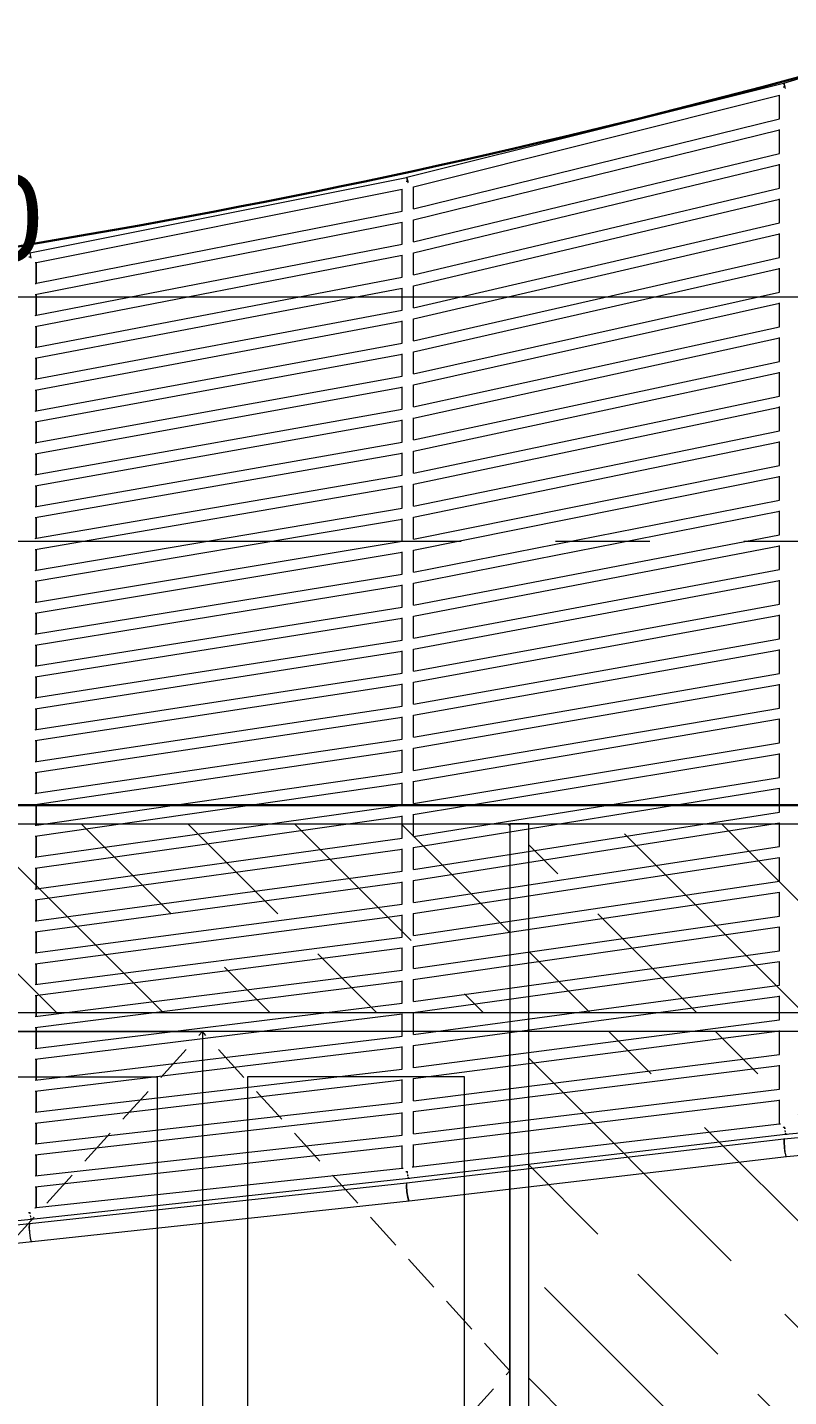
# Model space of a CAD drawing. Header units: millimetres. Extents: x 886808 to 1650903, y -1008069 to 230892.
# Drawn here: x 1028513 to 1030531, y -349778 to -346149 of the extents above; entities that cross this region are included whole.
import ezdxf

# ---------------------------------------------------------------- set-up
doc = ezdxf.new("R2010")
doc.units = ezdxf.units.MM
for name, pattern in [('ACAD_ISO07W100', [3, 0, -3]), ('CENTER', [2, 1.25, -0.25, 0.25, -0.25]), ('DASHED', [0.75, 0.5, -0.25])]:
    doc.linetypes.add(name, pattern=pattern)
doc.layers.get('0').update_dxf_attribs({"lineweight": 0})
for name, color, linetype, lineweight in [('03- Net Cua- 153', 153, 'Continuous', 9), ('06- Dim- 250', 250, 'Continuous', 0), ('8l NET TO', 8, 'Continuous', 9), ('A-Wall', 113, 'Continuous', 30), ('A_Dim', 8, 'Continuous', 5)]:
    doc.layers.add(name, color=color, linetype=linetype, lineweight=lineweight)
doc.styles.add('ISO2', font='')
doc.styles.add('TIÊU ĐỀ', font='arial.ttf', dxfattribs={"height": 230})
doc.styles.get('ISO2').set_extended_font_data('.VnAvantH')
doc.dimstyles.new('1-100', dxfattribs={"dimtxt": 230, "dimasz": 150, "dimexe": 150, "dimexo": 300, "dimgap": 90, "dimtad": 1, "dimdec": 0, "dimrnd": 5, "dimzin": 0, "dimtxsty": 'TIÊU ĐỀ', "dimblk": 'ARCHTICK', "dimcen": 100, "dimdle": 120, "dimclrd": 256, "dimclre": 256, "dimclrt": 2, "dimadec": 0, "dimazin": 0, "dimtfac": 1, "dimtdec": 0, "dimtix": 1, "dimtmove": 1, "dimatfit": 3, "dimldrblk": 'OPEN30', "dimfxl": 900, "dimtolj": 1, "dimtzin": 0, "dimlwd": 13, "dimlwe": 13, "dimarcsym": 1})
doc.dimstyles.new('Copy of 1-100-Ll', dxfattribs={"dimtxt": 700, "dimasz": 150, "dimexe": 150, "dimexo": 300, "dimgap": 90, "dimtad": 1, "dimdec": 0, "dimrnd": 5, "dimzin": 0, "dimtxsty": 'ISO2', "dimblk": 'ARCHTICK', "dimcen": 100, "dimdle": 120, "dimclrd": 256, "dimclre": 256, "dimclrt": 2, "dimadec": 0, "dimazin": 0, "dimtfac": 1, "dimtdec": 0, "dimtix": 1, "dimtmove": 1, "dimatfit": 3, "dimldrblk": 'OPEN30', "dimfxl": 900, "dimtolj": 1, "dimtzin": 0, "dimlwd": 13, "dimlwe": 13, "dimarcsym": 1})

# ---------------------------------------------------------------- blocks, each defined once
blk = doc.blocks.new('_ArchTick')
at = {"color": 0, "linetype": 'ByBlock', "const_width": 0.15}
blk.add_lwpolyline([(-0.5, -0.5), (0.5, 0.5)], dxfattribs=at)
blk = doc.blocks.new('*D690')
at = {"layer": 'A_Dim', "lineweight": 13, "transparency": 16777216}
for p, q in [((1025371.8, -347510.1), (1025371.8, -346713.3)), ((1031021.8, -347703.4), (1031021.8, -346713.3)), ((1025251.8, -346863.3), (1031141.8, -346863.3))]:
    blk.add_line(p, q, dxfattribs=at)
at = {"layer": 'Defpoints', "color": 0, "transparency": 16777216}
for p in [(1031021.8, -346863.3), (1025371.8, -347810.1), (1031021.8, -348003.4)]:
    blk.add_point(p, dxfattribs=at)
at = {"layer": 'A_Dim', "lineweight": 13, "transparency": 16777216, "xscale": 150, "yscale": 150, "zscale": 150, "rotation": 180}
blk.add_blockref('_ArchTick', (1025371.8, -346863.3), dxfattribs=at)
at = {"layer": 'A_Dim', "lineweight": 13, "transparency": 16777216, "xscale": 150, "yscale": 150, "zscale": 150}
blk.add_blockref('_ArchTick', (1031021.8, -346863.3), dxfattribs=at)
at = {"layer": 'A_Dim', "color": 2, "transparency": 16777216, "insert": (1028196.8, -346655.9), "char_height": 230, "attachment_point": 5, "style": 'TIÊU ĐỀ'}
blk.add_mtext('\\A1;5650', dxfattribs=at)
blk = doc.blocks.new('_Open30')
at = {"color": 0, "linetype": 'ByBlock', "lineweight": -2}
for p, q in [((-1, 0.268), (0, 0)), ((0, 0), (-1, -0.268)), ((0, 0), (-1, 0))]:
    blk.add_line(p, q, dxfattribs=at)
blk = doc.blocks.new('A$C62D649C3')
at = {"transparency": 33554636}
for p, q in [((15296.6, 13363.8), (15472, 13416.5)), ((14297.3, 13114), (15296, 13363.7)), ((15296, 13363.7), (15296.3, 13363.8)), ((15296, 13363.7), (15298.9, 13354)), ((15296.3, 13363.8), (15296.6, 13363.8)), ((15296.6, 13363.8), (15299.1, 13354)), ((14314.5, 13088.9), (15285.1, 13331.5)), ((15285.1, 13269.1), (15285.1, 13332)), ((15295, 13353.9), (15295.4, 13354)), ((15295.4, 13354), (15299.4, 13354)), ((15299.2, 13352.9), (15300.1, 13350)), ((15299.3, 13353.2), (15300.1, 13350)), ((15300.1, 13350), (15300.1, 13349.8)), ((14315.1, 13030.9), (15285.1, 13269.1)), ((14314.6, 13001.4), (15285.1, 13239.7)), ((15285.1, 13177.2), (15285.1, 13240.4)), ((14315.1, 12943.3), (15285.1, 13177.2)), ((14315.1, 12913.9), (15285.1, 13147.8)), ((15285.1, 13085.3), (15285.1, 13148.7)), ((13298, 12914.1), (14296.6, 13113.8)), ((14295.1, 13103.6), (14295.4, 13103.7)), ((14295.4, 13103.7), (14299.1, 13103.7)), ((14296.6, 13113.8), (14296.9, 13113.9)), ((14296.6, 13113.8), (14299.1, 13103.7)), ((14296.9, 13113.9), (14297.3, 13114)), ((14297.3, 13114), (14298.3, 13108.7)), ((14298.3, 13108.7), (14299.3, 13103.7)), ((14299.1, 13103.7), (14299.3, 13103.7)), ((14299.1, 13103.7), (14300.1, 13100)), ((14299.3, 13103.7), (14300.1, 13100)), ((13315.6, 12888.5), (14285.1, 13082.4)), ((14285.1, 13082.4), (14285.1, 13082.5)), ((14285.1, 13073.4), (14285.1, 13082.4)), ((14285.1, 13024.1), (14285.1, 13073.4)), ((14300.1, 13100), (14300.2, 13099.6)), ((14315.1, 13030.9), (14315.1, 13089)), ((14315.1, 12855.7), (15285.1, 13085.3)), ((14314.7, 12826.3), (15285.1, 13055.9)), ((14315, 13030.9), (14315.1, 13030.9)), ((15285.1, 12993.4), (15285.1, 13057)), ((13312.2, 12803.4), (14285.1, 12995)), ((13315.1, 12833.1), (14285.1, 13024.1)), ((14285.1, 12936.6), (14285.1, 12995.2)), ((14315.1, 12943.3), (14315.1, 13001.5)), ((14314.7, 12738.7), (15285.1, 12964.1)), ((14315.1, 12768.1), (15285.1, 12993.4)), ((15285.1, 12901.5), (15285.1, 12965.2)), ((13315.1, 12748.6), (14285.1, 12936.6)), ((12298.6, 12764.2), (13297.3, 12914)), ((13295.2, 12903), (13295.4, 12903)), ((13295.4, 12903), (13298.3, 12903)), ((13297.3, 12914), (13297.6, 12914.1)), ((13297.3, 12914), (13300.1, 12900)), ((13297.6, 12914.1), (13298, 12914.1)), ((13298, 12914.1), (13300.1, 12900)), ((13300.1, 12900), (13300.2, 12899.3)), ((13312.2, 12718.9), (14285.1, 12907.5)), ((13312.2, 12887.9), (13314.3, 12888.3)), ((13314.3, 12888.3), (13315.1, 12888.5)), ((13314.3, 12832.9), (13314.3, 12888.3)), ((13315.1, 12833.1), (13315.1, 12888.5)), ((13315.1, 12888.5), (13315.6, 12888.5)), ((14285.1, 12849.1), (14285.1, 12907.9)), ((14314.7, 12913.8), (14315.1, 12913.9)), ((14315.1, 12855.7), (14315.1, 12913.9)), ((14315.1, 12680.5), (15285.1, 12901.5)), ((13315.1, 12664.1), (14285.1, 12849.1)), ((14314.7, 12651.2), (15285.1, 12872.2)), ((15285.1, 12809.6), (15285.1, 12873.4)), ((13312.2, 12832.5), (13314.3, 12832.9)), ((13312.2, 12634.5), (14285.1, 12820.1)), ((13314.3, 12832.9), (13315.1, 12833.1)), ((14285.1, 12761.7), (14285.1, 12820.6)), ((14315.1, 12768.1), (14315.1, 12826.3)), ((13314.3, 12748.4), (13314.3, 12803.8)), ((13315.1, 12748.6), (13315.1, 12804)), ((14314.8, 12563.6), (15285.1, 12780.3)), ((14315.1, 12593), (15285.1, 12809.6)), ((15285.1, 12717.7), (15285.1, 12781.6)), ((13312.2, 12748), (13314.3, 12748.4)), ((13314.3, 12748.4), (13315.1, 12748.6)), ((13315.1, 12579.6), (14285.1, 12761.7)), ((13312.2, 12550), (14285.1, 12732.6)), ((13314.3, 12664), (13314.3, 12719.4)), ((13315.1, 12664.1), (13315.1, 12719.5)), ((14285.1, 12674.2), (14285.1, 12733.3)), ((14315.1, 12680.5), (14315.1, 12738.8)), ((14315.1, 12505.4), (15285.1, 12717.7)), ((13315.1, 12495.1), (14285.1, 12674.2)), ((14314.7, 12476), (15285.1, 12688.5)), ((15285.1, 12625.9), (15285.1, 12689.8)), ((13312.2, 12663.6), (13314.3, 12664)), ((13312.2, 12465.5), (14285.1, 12645.1)), ((13314.3, 12664), (13315.1, 12664.1)), ((13314.3, 12579.5), (13314.3, 12634.9)), ((13315.1, 12579.6), (13315.1, 12635)), ((14285.1, 12586.7), (14285.1, 12645.9)), ((14315.1, 12593), (14315.1, 12651.2)), ((14314.7, 12388.5), (15285.1, 12596.6)), ((14315.1, 12417.8), (15285.1, 12625.9)), ((15285.1, 12534), (15285.1, 12597.9)), ((13312.2, 12579.1), (13314.3, 12579.5)), ((13314.3, 12579.5), (13315.1, 12579.6)), ((13315.1, 12410.7), (14285.1, 12586.7)), ((14285.1, 12499.3), (14285.1, 12558.5)), ((14315.1, 12505.4), (14315.1, 12563.7)), ((13312.2, 12381.1), (14285.1, 12557.7)), ((13314.3, 12495), (13314.3, 12550.4)), ((13315.1, 12495.1), (13315.1, 12550.6)), ((14315.1, 12330.2), (15285.1, 12534)), ((13312.2, 12494.6), (13314.3, 12495)), ((13314.3, 12495), (13315.1, 12495.1)), ((13315.1, 12326.2), (14285.1, 12499.3)), ((14314.7, 12300.9), (15285.1, 12504.8)), ((15285.1, 12442.1), (15285.1, 12506.1)), ((13312.2, 12296.6), (14285.1, 12470.2)), ((13314.3, 12410.5), (13314.3, 12465.9)), ((13315.1, 12410.7), (13315.1, 12466.1)), ((14285.1, 12411.8), (14285.1, 12471.1)), ((14315.1, 12417.8), (14315.1, 12476.1)), ((14314.7, 12213.4), (15285.1, 12412.9)), ((14315.1, 12242.7), (15285.1, 12442.1)), ((15285.1, 12350.2), (15285.1, 12414.2)), ((13312.2, 12410.1), (13314.3, 12410.5)), ((13312.2, 12212.1), (14285.1, 12382.8)), ((13314.3, 12410.5), (13315.1, 12410.7)), ((13314.3, 12326), (13314.3, 12381.5)), ((13315.1, 12241.7), (14285.1, 12411.8)), ((13315.1, 12326.2), (13315.1, 12381.6)), ((14285.1, 12324.4), (14285.1, 12383.7)), ((14315.1, 12330.2), (14315.1, 12388.5)), ((14315.1, 12155.1), (15285.1, 12350.2)), ((13312.2, 12325.7), (13314.3, 12326)), ((13314.3, 12326), (13315.1, 12326.2)), ((13315.1, 12157.2), (14285.1, 12324.4)), ((14285.1, 12324.4), (14285.1, 12324.4)), ((14314.6, 12125.8), (15285.1, 12321.1)), ((14315, 12330.2), (14315.1, 12330.2)), ((15285.1, 12258.4), (15285.1, 12322.3)), ((13312.2, 12127.7), (14285.1, 12295.3)), ((13314.3, 12241.6), (13314.3, 12297)), ((13315.1, 12241.7), (13315.1, 12297.1)), ((14285.1, 12236.9), (14285.1, 12296.3)), ((14315.1, 12242.7), (14315.1, 12301)), ((13312.2, 12241.2), (13314.3, 12241.6)), ((13314.3, 12241.6), (13315.1, 12241.7)), ((13315.1, 12072.7), (14285.1, 12236.9)), ((14285.1, 12236.9), (14285.1, 12236.9)), ((14315, 12242.6), (14315.1, 12242.7)), ((14315.1, 12067.5), (15285.1, 12258.4)), ((13312.2, 12043.2), (14285.1, 12207.9)), ((13314.3, 12157.1), (13314.3, 12212.5)), ((13315.1, 12157.2), (13315.1, 12212.6)), ((14285.1, 12149.5), (14285.1, 12208.8)), ((14314.6, 12038.2), (15285.1, 12229.2)), ((14315.1, 12155.1), (14315.1, 12213.4)), ((15285.1, 12166.5), (15285.1, 12230.4)), ((14315.1, 11980), (15285.1, 12166.5)), ((13312.2, 12156.7), (13314.3, 12157.1)), ((13314.3, 12157.1), (13315.1, 12157.2)), ((13314.3, 12072.6), (13314.3, 12128)), ((13315.1, 11988.2), (14285.1, 12149.5)), ((13315.1, 12072.7), (13315.1, 12128.2)), ((14314.6, 11950.7), (15285.1, 12137.4)), ((14314.9, 12155.1), (14315.1, 12155.1)), ((14315.1, 12067.5), (14315.1, 12125.9)), ((15285.1, 12074.7), (15285.1, 12138.5)), ((13312.2, 11958.7), (14285.1, 12120.5)), ((14285.1, 12062), (14285.1, 12121.4)), ((13312.2, 12072.2), (13314.3, 12072.6)), ((13314.3, 12072.6), (13315.1, 12072.7)), ((13315.1, 11903.8), (14285.1, 12062)), ((14314.9, 12067.5), (14315.1, 12067.5)), ((14315.1, 11892.4), (15285.1, 12074.7)), ((13312.2, 11874.3), (14285.1, 12033)), ((13314.3, 11988.1), (13314.3, 12043.6)), ((13315.1, 11988.2), (13315.1, 12043.7)), ((14285.1, 11974.6), (14285.1, 12033.9)), ((14314.5, 11863.1), (15285.1, 12045.5)), ((14315.1, 11980), (14315.1, 12038.3)), ((15285.1, 11982.8), (15285.1, 12046.5)), ((13312.2, 11987.8), (13314.3, 11988.1)), ((13314.3, 11988.1), (13315.1, 11988.2)), ((14314.8, 11979.9), (14315.1, 11980)), ((14315.1, 11804.8), (15285.1, 11982.8)), ((13312.2, 11789.8), (14285.1, 11945.6)), ((13314.3, 11903.6), (13314.3, 11959.1)), ((13315.1, 11819.3), (14285.1, 11974.6)), ((13315.1, 11903.8), (13315.1, 11959.2)), ((14285.1, 11887.1), (14285.1, 11946.4)), ((14314.5, 11775.6), (15285.1, 11953.7)), ((14315.1, 11892.4), (14315.1, 11950.8)), ((15285.1, 11890.9), (15285.1, 11954.6)), ((13312.2, 11903.3), (13314.3, 11903.6)), ((13314.3, 11903.6), (13315.1, 11903.8)), ((13314.3, 11819.2), (13314.3, 11874.6)), ((13315.1, 11734.8), (14285.1, 11887.1)), ((13315.1, 11819.3), (13315.1, 11874.7)), ((14314.8, 11892.3), (14315.1, 11892.4)), ((14315.1, 11717.3), (15285.1, 11890.9)), ((13312.2, 11705.3), (14285.1, 11858.1)), ((14285.1, 11799.7), (14285.1, 11859)), ((14314.4, 11688), (15285.1, 11861.8)), ((14315.1, 11804.8), (14315.1, 11863.2)), ((15285.1, 11799.1), (15285.1, 11862.7)), ((13312.2, 11818.8), (13314.3, 11819.2)), ((13314.3, 11819.2), (13315.1, 11819.3)), ((13315.1, 11650.3), (14285.1, 11799.7)), ((14314.7, 11804.8), (14315.1, 11804.8)), ((14315.1, 11629.7), (15285.1, 11799.1)), ((13312.2, 11620.9), (14285.1, 11770.7)), ((13314.3, 11734.7), (13314.3, 11790.1)), ((13315.1, 11734.8), (13315.1, 11790.3)), ((14285.1, 11712.2), (14285.1, 11771.5)), ((14314.4, 11600.5), (15285.1, 11770)), ((14315.1, 11717.3), (14315.1, 11775.7)), ((15285.1, 11707.2), (15285.1, 11770.8)), ((13312.2, 11734.3), (13314.3, 11734.7)), ((13314.3, 11734.7), (13315.1, 11734.8)), ((13314.3, 11650.2), (13314.3, 11705.7)), ((13315.1, 11565.8), (14285.1, 11712.2)), ((13315.1, 11650.3), (13315.1, 11705.8)), ((14314.7, 11717.2), (14315.1, 11717.3)), ((14315.1, 11542.1), (15285.1, 11707.2)), ((14315.1, 11629.7), (14315.1, 11688.1)), ((13312.2, 11536.4), (14285.1, 11683.2)), ((14285.1, 11624.8), (14285.1, 11684)), ((14314.3, 11512.9), (15285.1, 11678.2)), ((15285.1, 11615.4), (15285.1, 11678.9)), ((13312.2, 11649.9), (13314.3, 11650.2)), ((13314.3, 11650.2), (13315.1, 11650.3)), ((13314.3, 11565.7), (13314.3, 11621.2)), ((13315.1, 11481.4), (14285.1, 11624.8)), ((13315.1, 11565.8), (13315.1, 11621.3)), ((14314.6, 11629.6), (14315.1, 11629.7)), ((14315.1, 11454.6), (15285.1, 11615.4)), ((13312.2, 11451.9), (14285.1, 11595.8)), ((14285.1, 11537.3), (14285.1, 11596.5)), ((14314.3, 11425.4), (15285.1, 11586.3)), ((14315.1, 11542.1), (14315.1, 11600.6)), ((15285.1, 11523.5), (15285.1, 11587)), ((13312.2, 11565.4), (13314.3, 11565.7)), ((13314.3, 11565.7), (13315.1, 11565.8)), ((14314.6, 11542), (14315.1, 11542.1)), ((13312.2, 11367.5), (14285.1, 11508.4)), ((13314.3, 11481.2), (13314.3, 11536.7)), ((13315.1, 11396.9), (14285.1, 11537.4)), ((13315.1, 11481.4), (13315.1, 11536.8)), ((14285.1, 11449.9), (14285.1, 11509.1)), ((14315.1, 11367), (15285.1, 11523.5)), ((14315.1, 11454.6), (14315.1, 11513)), ((13312.2, 11480.9), (13314.3, 11481.2)), ((13314.3, 11481.2), (13315.1, 11481.4)), ((14314.2, 11337.8), (15285.1, 11494.5)), ((15285.1, 11431.6), (15285.1, 11495.1)), ((13314.3, 11396.8), (13314.3, 11452.2)), ((13315.1, 11396.9), (13315.1, 11452.4)), ((13315.1, 11312.4), (14285.1, 11449.9)), ((14314.5, 11454.5), (14315.1, 11454.6)), ((13312.2, 11283), (14285.1, 11420.9)), ((13312.2, 11396.5), (13314.3, 11396.8)), ((13314.3, 11396.8), (13315.1, 11396.9)), ((14285.1, 11362.4), (14285.1, 11421.6)), ((14314.2, 11250.3), (15285.1, 11402.6)), ((14315.1, 11279.4), (15285.1, 11431.6)), ((14315.1, 11367), (14315.1, 11425.5)), ((15285.1, 11339.8), (15285.1, 11403.2)), ((13314.3, 11312.3), (13314.3, 11367.8)), ((13315.1, 11312.4), (13315.1, 11367.9)), ((13315.1, 11227.9), (14285.1, 11362.5)), ((14314.5, 11366.9), (14315.1, 11367)), ((13312.2, 11198.5), (14285.1, 11333.5)), ((14285.1, 11275), (14285.1, 11334.2)), ((14315.1, 11191.9), (15285.1, 11339.8)), ((14315.1, 11279.4), (14315.1, 11337.9)), ((13312.2, 11312), (13314.3, 11312.3)), ((13314.3, 11312.3), (13315.1, 11312.4)), ((14314.2, 11162.7), (15285.1, 11310.8)), ((15285.1, 11247.9), (15285.1, 11311.3)), ((13314.3, 11227.8), (13314.3, 11283.3)), ((13315.1, 11227.9), (13315.1, 11283.4)), ((13315.1, 11143.4), (14285.1, 11275)), ((14314.4, 11279.3), (14315.1, 11279.4)), ((13312.2, 11114.1), (14285.1, 11246)), ((13312.2, 11227.5), (13314.3, 11227.8)), ((13314.3, 11227.8), (13315.1, 11227.9)), ((14285.1, 11187.6), (14285.1, 11246.7)), ((14314.2, 11075.1), (15285.1, 11218.9)), ((14315.1, 11191.9), (14315.1, 11250.4)), ((14315.1, 11104.3), (15285.1, 11247.9)), ((15285.1, 11156), (15285.1, 11219.5)), ((13312.2, 11058.6), (14285.1, 11187.6)), ((13314.3, 11143.3), (13314.3, 11198.8)), ((13315.1, 11143.4), (13315.1, 11198.9)), ((14285.1, 11187.5), (14285.1, 11187.6)), ((14314.4, 11191.8), (14315.1, 11191.9)), ((13312.2, 11029.6), (14285.1, 11158.6)), ((13312.2, 11143), (13314.3, 11143.3)), ((13314.3, 11143.3), (13315.1, 11143.4)), ((14285.1, 11100.1), (14285.1, 11159.3)), ((14315.1, 11104.3), (14315.1, 11162.8)), ((14315.1, 11016.7), (15285.1, 11156)), ((13314.3, 11058.8), (13314.3, 11114.4)), ((13315.1, 11058.9), (13315.1, 11114.5)), ((14314.2, 10987.6), (15285.1, 11127.1)), ((15285.1, 11064.1), (15285.1, 11127.6)), ((13312.2, 10974.1), (14285.1, 11100.1)), ((13312.2, 10945.1), (14285.1, 11071.2)), ((14285.1, 11012.6), (14285.1, 11071.9)), ((14314.4, 11104.2), (14315.1, 11104.3)), ((14315.1, 11016.7), (14315.1, 11075.3)), ((14314.2, 10900), (15285.1, 11035.2)), ((14315.1, 10929.1), (15285.1, 11064.1)), ((15285.1, 10972.3), (15285.1, 11035.8)), ((13312.2, 10889.6), (14285.1, 11012.6)), ((13314.3, 10974.4), (13314.3, 11029.9)), ((13315.1, 10974.5), (13315.1, 11030)), ((14285.1, 11012.6), (14285.1, 11012.6)), ((14314.4, 11016.6), (14315.1, 11016.7)), ((13312.2, 10860.7), (14285.1, 10983.7)), ((14285.1, 10925.1), (14285.1, 10984.4)), ((14315.1, 10929.1), (14315.1, 10987.7)), ((14315.1, 10841.6), (15285.1, 10972.3)), ((13312.2, 10805.1), (14285.1, 10925.2)), ((13314.3, 10889.9), (13314.3, 10945.4)), ((13315.1, 10890), (13315.1, 10945.5)), ((14314.2, 10812.5), (15285.1, 10943.3)), ((14314.4, 10929), (14315.1, 10929.1)), ((15285.1, 10880.4), (15285.1, 10944)), ((13312.2, 10776.2), (14285.1, 10896.3)), ((14285.1, 10837.7), (14285.1, 10897)), ((14315.1, 10841.6), (14315.1, 10900.2)), ((13314.3, 10805.4), (13314.3, 10860.9)), ((13315.1, 10805.5), (13315.1, 10861)), ((14315.1, 10754), (15285.1, 10880.4)), ((15285.1, 10788.5), (15285.1, 10852.2)), ((13312.2, 10720.7), (14285.1, 10837.7)), ((14314.2, 10724.9), (15285.1, 10851.5)), ((14314.4, 10841.5), (14315.1, 10841.6)), ((13312.2, 10691.7), (14285.1, 10808.8)), ((14285.1, 10750.2), (14285.1, 10809.7)), ((14314.4, 10666.3), (15285.1, 10788.5)), ((14315.1, 10754), (14315.1, 10812.6)), ((13312.2, 10636.2), (14285.1, 10750.2)), ((13314.3, 10720.9), (13314.3, 10776.5)), ((13315.1, 10721), (13315.1, 10776.6)), ((14314.2, 10637.4), (15285.1, 10759.6)), ((14314.4, 10753.9), (14315.1, 10754)), ((15285.1, 10696.6), (15285.1, 10760.5)), ((13312.2, 10607.3), (14285.1, 10721.3)), ((14285.1, 10662.7), (14285.1, 10722.3)), ((14315.1, 10666.4), (14315.1, 10725)), ((13314.3, 10636.4), (13314.3, 10692)), ((13315.1, 10636.5), (13315.1, 10692.1)), ((14314.5, 10578.7), (15285.1, 10696.6)), ((15285.1, 10696.6), (15285.1, 10696.6)), ((13312.2, 10551.7), (14285.1, 10662.8)), ((14285.1, 10575.1), (14285.1, 10634.9)), ((14314.3, 10549.8), (15285.1, 10667.7)), ((14315.1, 10578.8), (14315.1, 10637.5)), ((15285.1, 10604.7), (15285.1, 10668.8)), ((15297.3, 10565.7), (16297.3, 10655.7)), ((15301.1, 10577.7), (16301.1, 10667.7)), ((13312.2, 10522.8), (14285.1, 10633.9)), ((13314.3, 10552), (13314.3, 10607.5)), ((13315.1, 10552), (13315.1, 10607.6)), ((14315.1, 10491.2), (15285.1, 10604.7)), ((15285.1, 10604.7), (15287.3, 10604.9)), ((15303.6, 10518.4), (16302.6, 10608.3)), ((13312.2, 10467.2), (14285.1, 10575.3)), ((14296.5, 10448.6), (15296.5, 10565.6)), ((14301.1, 10460.7), (15301.1, 10577.7)), ((15294.6, 10595.8), (15295.4, 10596)), ((15295.4, 10596), (15298.1, 10596)), ((15296.5, 10565.6), (15296.2, 10556.6)), ((15297.3, 10565.6), (15296.5, 10565.6)), ((15297.3, 10565.7), (15296.9, 10556.6)), ((15298.1, 10596), (15298.4, 10592)), ((15298.1, 10596), (15298.5, 10596)), ((15298.4, 10592), (15298.5, 10591.8)), ((15298.5, 10596), (15298.7, 10592)), ((15298.5, 10596), (15299.2, 10596)), ((15298.7, 10592), (15298.7, 10591.8)), ((15299.1, 10587.4), (15299.8, 10583.2)), ((15299.2, 10587.6), (15299.8, 10583.2)), ((15299.8, 10583.2), (15299.8, 10583.2)), ((15299.8, 10583.2), (15299.8, 10583.1)), ((15300.4, 10580.3), (15300.9, 10577.8)), ((15300.5, 10580.4), (15301.2, 10577.8)), ((15301.8, 10577.7), (15304.7, 10577.7)), ((15304.7, 10577.7), (15305.1, 10578)), ((13312.2, 10438.3), (14285.1, 10546.4)), ((14285.1, 10487.8), (14285.1, 10547.6)), ((14315.1, 10491.2), (14315.1, 10549.9)), ((15296.2, 10556.6), (15297.3, 10542)), ((15296.9, 10556.6), (15297.8, 10542)), ((15297.3, 10542), (15299.5, 10527.4)), ((15297.8, 10542), (15299.5, 10527.4)), ((15299.5, 10527.4), (15299.6, 10527.4)), ((15299.6, 10527.4), (15299.6, 10527.2)), ((15299.6, 10527.2), (15301.5, 10518.3)), ((15299.6, 10527.2), (15302, 10518.4)), ((13314.3, 10467.3), (13314.3, 10523.1)), ((13315.1, 10467.4), (13315.1, 10523.1)), ((14303.7, 10401.4), (15303.6, 10518.4)), ((14311, 10490.7), (14314.5, 10491.1)), ((14314.5, 10491.1), (14315.1, 10491.2)), ((15302, 10518.4), (15303.6, 10518.4)), ((15303.6, 10518.4), (15303.6, 10518.4)), ((13300.9, 10352.7), (14301.1, 10460.7)), ((13315.1, 10383), (14285.1, 10487.8)), ((14285.1, 10487.8), (14287, 10488)), ((14294.4, 10478.5), (14295.4, 10478.7)), ((14295.4, 10478.7), (14298.9, 10478.7)), ((14297.6, 10478.7), (14297.8, 10475)), ((14297.8, 10475), (14297.9, 10474.7)), ((14298.1, 10478.7), (14298.4, 10475)), ((14298.4, 10475), (14298.5, 10474.8)), ((14298.6, 10470.4), (14299.2, 10466.2)), ((14299.1, 10470.4), (14299.8, 10466.2)), ((14299.2, 10466.2), (14299.2, 10466.1)), ((14299.8, 10466.2), (14299.8, 10466.1)), ((14300.1, 10463.4), (14300.9, 10460.8)), ((14300.5, 10463.4), (14301.2, 10460.8)), ((14300.9, 10460.8), (14300.9, 10460.8)), ((14301.2, 10460.8), (14301.2, 10460.8)), ((14301.6, 10460.7), (14304.7, 10460.7)), ((14304.7, 10460.7), (14305.3, 10461.2)), ((13296.5, 10340.7), (14296.4, 10448.6)), ((13314.3, 10383), (13314.3, 10438.6)), ((13315.1, 10383), (13315.1, 10438.7)), ((14296.4, 10448.6), (14295.5, 10439.6)), ((14295.5, 10439.6), (14296.4, 10425)), ((14296.5, 10448.6), (14296.2, 10439.6)), ((14296.2, 10439.6), (14297.3, 10425)), ((14296.5, 10448.6), (14296.4, 10448.6)), ((14296.4, 10425), (14298.6, 10410.4)), ((14297.3, 10425), (14299.5, 10410.4)), ((13303.7, 10293.4), (14303.7, 10401.4)), ((13311.2, 10382.6), (13312.2, 10382.7)), ((13312.2, 10382.7), (13314.3, 10383)), ((13314.3, 10383), (13315.1, 10383)), ((14298.6, 10410.4), (14301.4, 10401.4)), ((14299.5, 10410.4), (14302, 10401.4)), ((14301.4, 10401.4), (14302, 10401.4)), ((14302, 10401.4), (14303.4, 10401.4)), ((14303.4, 10401.4), (14303.7, 10401.4)), ((14303.7, 10401.4), (14303.7, 10401.4)), ((12301.2, 10248.7), (13300.9, 10352.7)), ((13294.5, 10369.9), (13295.4, 10370)), ((13295.4, 10370), (13298.4, 10370)), ((13297.7, 10370), (13297.8, 10367)), ((13297.8, 10367), (13297.9, 10366.7)), ((13298.6, 10362.4), (13299.2, 10358.2)), ((13298.6, 10362.4), (13299.2, 10358.2)), ((13299.2, 10358.2), (13299.2, 10358.1)), ((13299.2, 10358.2), (13299.2, 10358.1)), ((13300, 10355.4), (13300.8, 10352.8)), ((13300.1, 10355.4), (13300.9, 10352.8)), ((13300.8, 10352.8), (13300.9, 10352.8)), ((13300.9, 10352.8), (13300.9, 10352.8)), ((13301.7, 10352.7), (13304.7, 10352.7)), ((13304.7, 10352.7), (13305.2, 10353.1)), ((12296.5, 10236.7), (13296.4, 10340.6)), ((13296.4, 10340.6), (13295.5, 10331.6)), ((13295.5, 10331.6), (13296.4, 10317)), ((13296.5, 10340.7), (13295.6, 10331.6)), ((13295.6, 10331.6), (13296.4, 10317)), ((13296.4, 10340.6), (13296.5, 10340.6)), ((13296.4, 10317), (13298.6, 10302.4)), ((13296.4, 10317), (13298.6, 10302.4)), ((13296.5, 10340.6), (13296.5, 10340.7)), ((12303.6, 10189.3), (13303.6, 10293.3)), ((13298.6, 10302.4), (13301.3, 10293.3)), ((13298.6, 10302.4), (13301.4, 10293.4)), ((13301.3, 10293.3), (13301.4, 10293.4)), ((13301.4, 10293.4), (13303.6, 10293.3)), ((13303.6, 10293.3), (13303.7, 10293.4))]:
    blk.add_line(p, q, dxfattribs=at)
blk = doc.blocks.new('*D1485')
at = {"layer": 'A_Dim', "lineweight": 13, "transparency": 16777216}
for p, q in [((1019521.8, -351110.1), (1019521.8, -343046.5)), ((1047521.8, -346125.5), (1047521.8, -343046.5)), ((1019401.8, -343196.5), (1047641.8, -343196.5))]:
    blk.add_line(p, q, dxfattribs=at)
at = {"layer": 'Defpoints', "color": 0, "transparency": 16777216}
for p in [(1047521.8, -343196.5), (1047521.8, -346425.5), (1019521.8, -351410.1)]:
    blk.add_point(p, dxfattribs=at)
at = {"layer": 'A_Dim', "lineweight": 13, "transparency": 16777216, "xscale": 150, "yscale": 150, "zscale": 150, "rotation": 180}
blk.add_blockref('_ArchTick', (1019521.8, -343196.5), dxfattribs=at)
at = {"layer": 'A_Dim', "lineweight": 13, "transparency": 16777216, "xscale": 150, "yscale": 150, "zscale": 150}
blk.add_blockref('_ArchTick', (1047521.8, -343196.5), dxfattribs=at)
at = {"layer": 'A_Dim', "color": 2, "transparency": 16777216, "insert": (1033521.8, -342744.5), "char_height": 700, "attachment_point": 5, "style": 'ISO2'}
blk.add_mtext('\\A1;28000', dxfattribs=at)

msp = doc.modelspace()

# ---------------------------------------------------------------- hatches: boundary and pattern name
at = {"layer": 'A_Dim', "transparency": 33554534}
h = msp.add_hatch(dxfattribs=at)
h.set_pattern_fill('GOST_WOOD', color=256, scale=100, angle=45)
h.set_pattern_definition([(135, (-400027.74, -231402.14), (424.26407, 424.26407), [1000, -200]), (135, (-399744.9, -231402.14), (424.26407, 424.26407), [600, -150, 300, -150]), (135, (-399391.34, -231472.86), (424.26407, 424.26407), [1000, -200])])
h.paths.add_polyline_path([(1030886.8, -348810.1), (1029841.8, -348810.1), (1029841.8, -351360.1), (1030886.8, -351360.1)])
h.paths.add_polyline_path([(1030886.8, -348260.1), (1029841.8, -348260.1), (1029841.8, -348760.1), (1030886.8, -348760.1)])
h.paths.add_polyline_path([(1029791.8, -348260.1), (1028186.8, -348260.1), (1028186.8, -348760.1), (1029791.8, -348760.1)])
h.paths.add_polyline_path([(1028136.8, -348260.1), (1026531.8, -348260.1), (1026531.8, -348760.1), (1028136.8, -348760.1)])
h.paths.add_polyline_path([(1026481.8, -348260.1), (1025436.8, -348260.1), (1025436.8, -348760.1), (1026481.8, -348760.1)])
h.paths.add_polyline_path([(1026481.8, -348810.1), (1025436.8, -348810.1), (1025436.8, -351360.1), (1026481.8, -351360.1)])
h.paths.add_polyline_path([(1028186.8, -350660.1), (1028136.8, -350660.1), (1028136.8, -351360.1), (1028186.8, -351360.1)])
h.paths.add_polyline_path([(1029791.8, -350660.1), (1028186.8, -350660.1), (1028186.8, -351360.1), (1029791.8, -351360.1)])
h.paths.add_polyline_path([(1028136.8, -350660.1), (1026531.8, -350660.1), (1026531.8, -351360.1), (1028136.8, -351360.1)])
h.paths.add_polyline_path([(1025136.8, -348810.1), (1024141.8, -348810.1), (1024141.8, -351360.1), (1025136.8, -351360.1)])
h.paths.add_polyline_path([(1025136.8, -348260.1), (1024141.8, -348260.1), (1024141.8, -348760.1), (1025136.8, -348760.1)])
h.paths.add_polyline_path([(1024091.8, -348260.1), (1022486.8, -348260.1), (1022486.8, -348760.1), (1024091.8, -348760.1)])
h.paths.add_polyline_path([(1022436.8, -348260.1), (1020831.8, -348260.1), (1020831.8, -348760.1), (1022436.8, -348760.1)])
h.paths.add_polyline_path([(1020781.8, -348260.1), (1019786.8, -348260.1), (1019786.8, -348760.1), (1020781.8, -348760.1)])
h.paths.add_polyline_path([(1020781.8, -348810.1), (1019786.8, -348810.1), (1019786.8, -351360.1), (1020781.8, -351360.1)])
h.paths.add_polyline_path([(1022436.8, -348810.1), (1020831.8, -348810.1), (1020831.8, -351360.1), (1022436.8, -351360.1)])
h.paths.add_polyline_path([(1024091.8, -348810.1), (1022486.8, -348810.1), (1022486.8, -351360.1), (1024091.8, -351360.1)])
h.paths.add_polyline_path([(1045811.7, -348810.1), (1044261.9, -348810.1), (1044261.9, -351360.1), (1045811.7, -351360.1)])
h.paths.add_polyline_path([(1041291.8, -350660.1), (1039686.8, -350660.1), (1039686.8, -351360.1), (1041291.8, -351360.1)])
h.paths.add_polyline_path([(1039636.8, -350660.1), (1038031.8, -350660.1), (1038031.8, -351360.1), (1039636.8, -351360.1)])
h.paths.add_polyline_path([(1035541.8, -350660.1), (1033936.8, -350660.1), (1033936.8, -351360.1), (1035541.8, -351360.1)])
h.paths.add_polyline_path([(1033886.8, -350660.1), (1032281.8, -350660.1), (1032281.8, -351360.1), (1033886.8, -351360.1)])
h.paths.add_polyline_path([(1044211.9, -348810.1), (1042686.8, -348810.1), (1042686.8, -351360.1), (1044211.9, -351360.1)])
h.paths.add_polyline_path([(1044211.9, -348260.1), (1042686.8, -348260.1), (1042686.8, -348760.1), (1044211.9, -348760.1)])
h.paths.add_polyline_path([(1045737, -348260.1), (1045036.8, -348260.1), (1044261.9, -348260.1), (1044261.9, -348760.1), (1045737, -348760.1)])
h.paths.add_polyline_path([(1047436.8, -348817.9), (1045861.7, -348810.1), (1045861.7, -351360.1), (1047436.8, -351367.9)])
h.paths.add_polyline_path([(1047386.8, -348260.1), (1045837, -348260.1), (1045837, -348760.1), (1047386.8, -348760.1)])
h.paths.add_polyline_path([(1031186.8, -348810.1), (1031186.8, -351360.1), (1032231.8, -351360.1), (1032231.8, -348810.1)])
h.paths.add_polyline_path([(1031186.8, -348260.1), (1031186.8, -348760.1), (1032231.8, -348760.1), (1032231.8, -348260.1)])
h.paths.add_polyline_path([(1032281.8, -348260.1), (1032281.8, -348760.1), (1035541.8, -348760.1), (1035541.8, -348260.1)])
h.paths.add_polyline_path([(1036636.8, -348760.1), (1036636.8, -348260.1), (1035591.8, -348260.1), (1035591.8, -348760.1)])
h.paths.add_polyline_path([(1036636.8, -348810.1), (1035591.8, -348810.1), (1035591.8, -351360.1), (1036636.8, -351360.1)])
h.paths.add_polyline_path([(1037981.8, -348760.1), (1037981.8, -348260.1), (1036936.8, -348260.1), (1036936.8, -348760.1)])
h.paths.add_polyline_path([(1036936.8, -351360.1), (1037981.8, -351360.1), (1037981.8, -348810.1), (1036936.8, -348810.1)])
h.paths.add_polyline_path([(1041291.8, -348760.1), (1041291.8, -348260.1), (1038031.8, -348260.1), (1038031.8, -348760.1)])
h.paths.add_polyline_path([(1042386.8, -348760.1), (1042386.8, -348260.1), (1041341.8, -348260.1), (1041341.8, -348760.1)])
h.paths.add_polyline_path([(1041341.8, -351360.1), (1042386.8, -351360.1), (1042386.8, -348810.1), (1041341.8, -348810.1)])

# ---------------------------------------------------------------- linework, layer by layer
at = {"layer": '03- Net Cua- 153', "linetype": 'Continuous', "transparency": 33554636}
for points in [[(1025386.8, -348210.1), (1030936.8, -348210.1), (1030936.8, -351410.1), (1025386.8, -351410.1)], [(1029841.8, -348260.1), (1029791.8, -348260.1), (1029791.8, -351360.1), (1029841.8, -351360.1)], [(1025436.8, -348760.1), (1030886.8, -348760.1), (1030886.8, -348810.1), (1025436.8, -348810.1)], [(1028976.8, -350610.1), (1028161.8, -350610.1), (1028161.8, -348810.1), (1028976.8, -348810.1)], [(1028976.8, -350610.1), (1029791.8, -350610.1), (1029791.8, -348810.1), (1028976.8, -348810.1)], [(1028856.8, -350490.1), (1028281.8, -350490.1), (1028281.8, -348930.1), (1028856.8, -348930.1)], [(1029096.8, -350490.1), (1029671.8, -350490.1), (1029671.8, -348930.1), (1029096.8, -348930.1)]]:
    msp.add_lwpolyline(points, close=True, dxfattribs=at)
msp.add_lwpolyline([(1025436.8, -351360.1), (1025436.8, -348260.1), (1030886.8, -348260.1), (1030886.8, -351360.1), (1025436.8, -351360.1), (1025436.8, -348810.1), (1026846.8, -348810.1)], dxfattribs=at)
at = {"layer": '03- Net Cua- 153', "linetype": 'Continuous', "transparency": 33554636, "elevation": 0}
msp.add_lwpolyline([(1026531.8, -350610.1), (1029791.8, -350610.1), (1029791.8, -348810.1), (1026531.8, -348810.1)], close=True, dxfattribs=at)
at = {"layer": '06- Dim- 250', "linetype": 'DASHED', "ltscale": 200, "transparency": 33554636}
for points in [[(1028976.8, -350610.1), (1028161.8, -349710.1), (1028976.8, -348810.1)], [(1028976.8, -350610.1), (1029791.8, -349710.1), (1028976.8, -348810.1)]]:
    msp.add_lwpolyline(points, dxfattribs=at)
at = {"layer": '8l NET TO', "color": 251, "linetype": 'CENTER', "ltscale": 1000, "true_color": 0x636466, "transparency": 33554636}
msp.add_line((1014412.5, -347510.1), (1058473.3, -347510.1), dxfattribs=at)
at = {"layer": 'A-Wall', "transparency": 33554636}
msp.add_lwpolyline([(1019521.9, -346208.1, 0.055729), (1025171.7, -347010.1, 0.102834), (1033590.5, -345209.6, -0.29946), (1047437, -345998.3), (1048721.8, -346010.1), (1048721.8, -344910.1), (1051321.8, -344910.1), (1051321.8, -345710.1), (1052521.8, -345710.1), (1052521.8, -359210.1), (1052521.8, -359660.1), (1052321.8, -359660.1)], format="xyb", dxfattribs=at)
msp.add_lwpolyline([(1019736.8, -348210.1), (1047436.8, -348210.1), (1047436.8, -351410.1), (1019736.8, -351410.1)], close=True, dxfattribs=at)

# ---------------------------------------------------------------- block references
at = {"layer": 'A_Dim', "linetype": 'ACAD_ISO07W100', "transparency": 33554534}
msp.add_blockref('A$C62D649C3', (1015221.7, -359660.1), dxfattribs=at)

# ---------------------------------------------------------------- dimensions: what is measured, and where the dimension line sits
at = {"layer": 'A_Dim', "transparency": 33554636}
dim = msp.add_linear_dim(base=(1047521.8, -343196.5), p1=(1019521.8, -351410.1), p2=(1047521.8, -346425.5), dimstyle='Copy of 1-100-Ll', dxfattribs=at)
dim.commit()
dim.dimension.update_dxf_attribs({"geometry": '*D1485', "text_midpoint": (1033521.8, -342744.5)})
dim = msp.add_linear_dim(base=(1031021.8, -346863.3), p1=(1025371.8, -347810.1), p2=(1031021.8, -348003.4), dimstyle='1-100', override={"dimscale": 1}, dxfattribs=at)
dim.commit()
dim.dimension.update_dxf_attribs({"geometry": '*D690', "text_midpoint": (1028196.8, -346655.9)})

doc.saveas('drawing.dxf')
